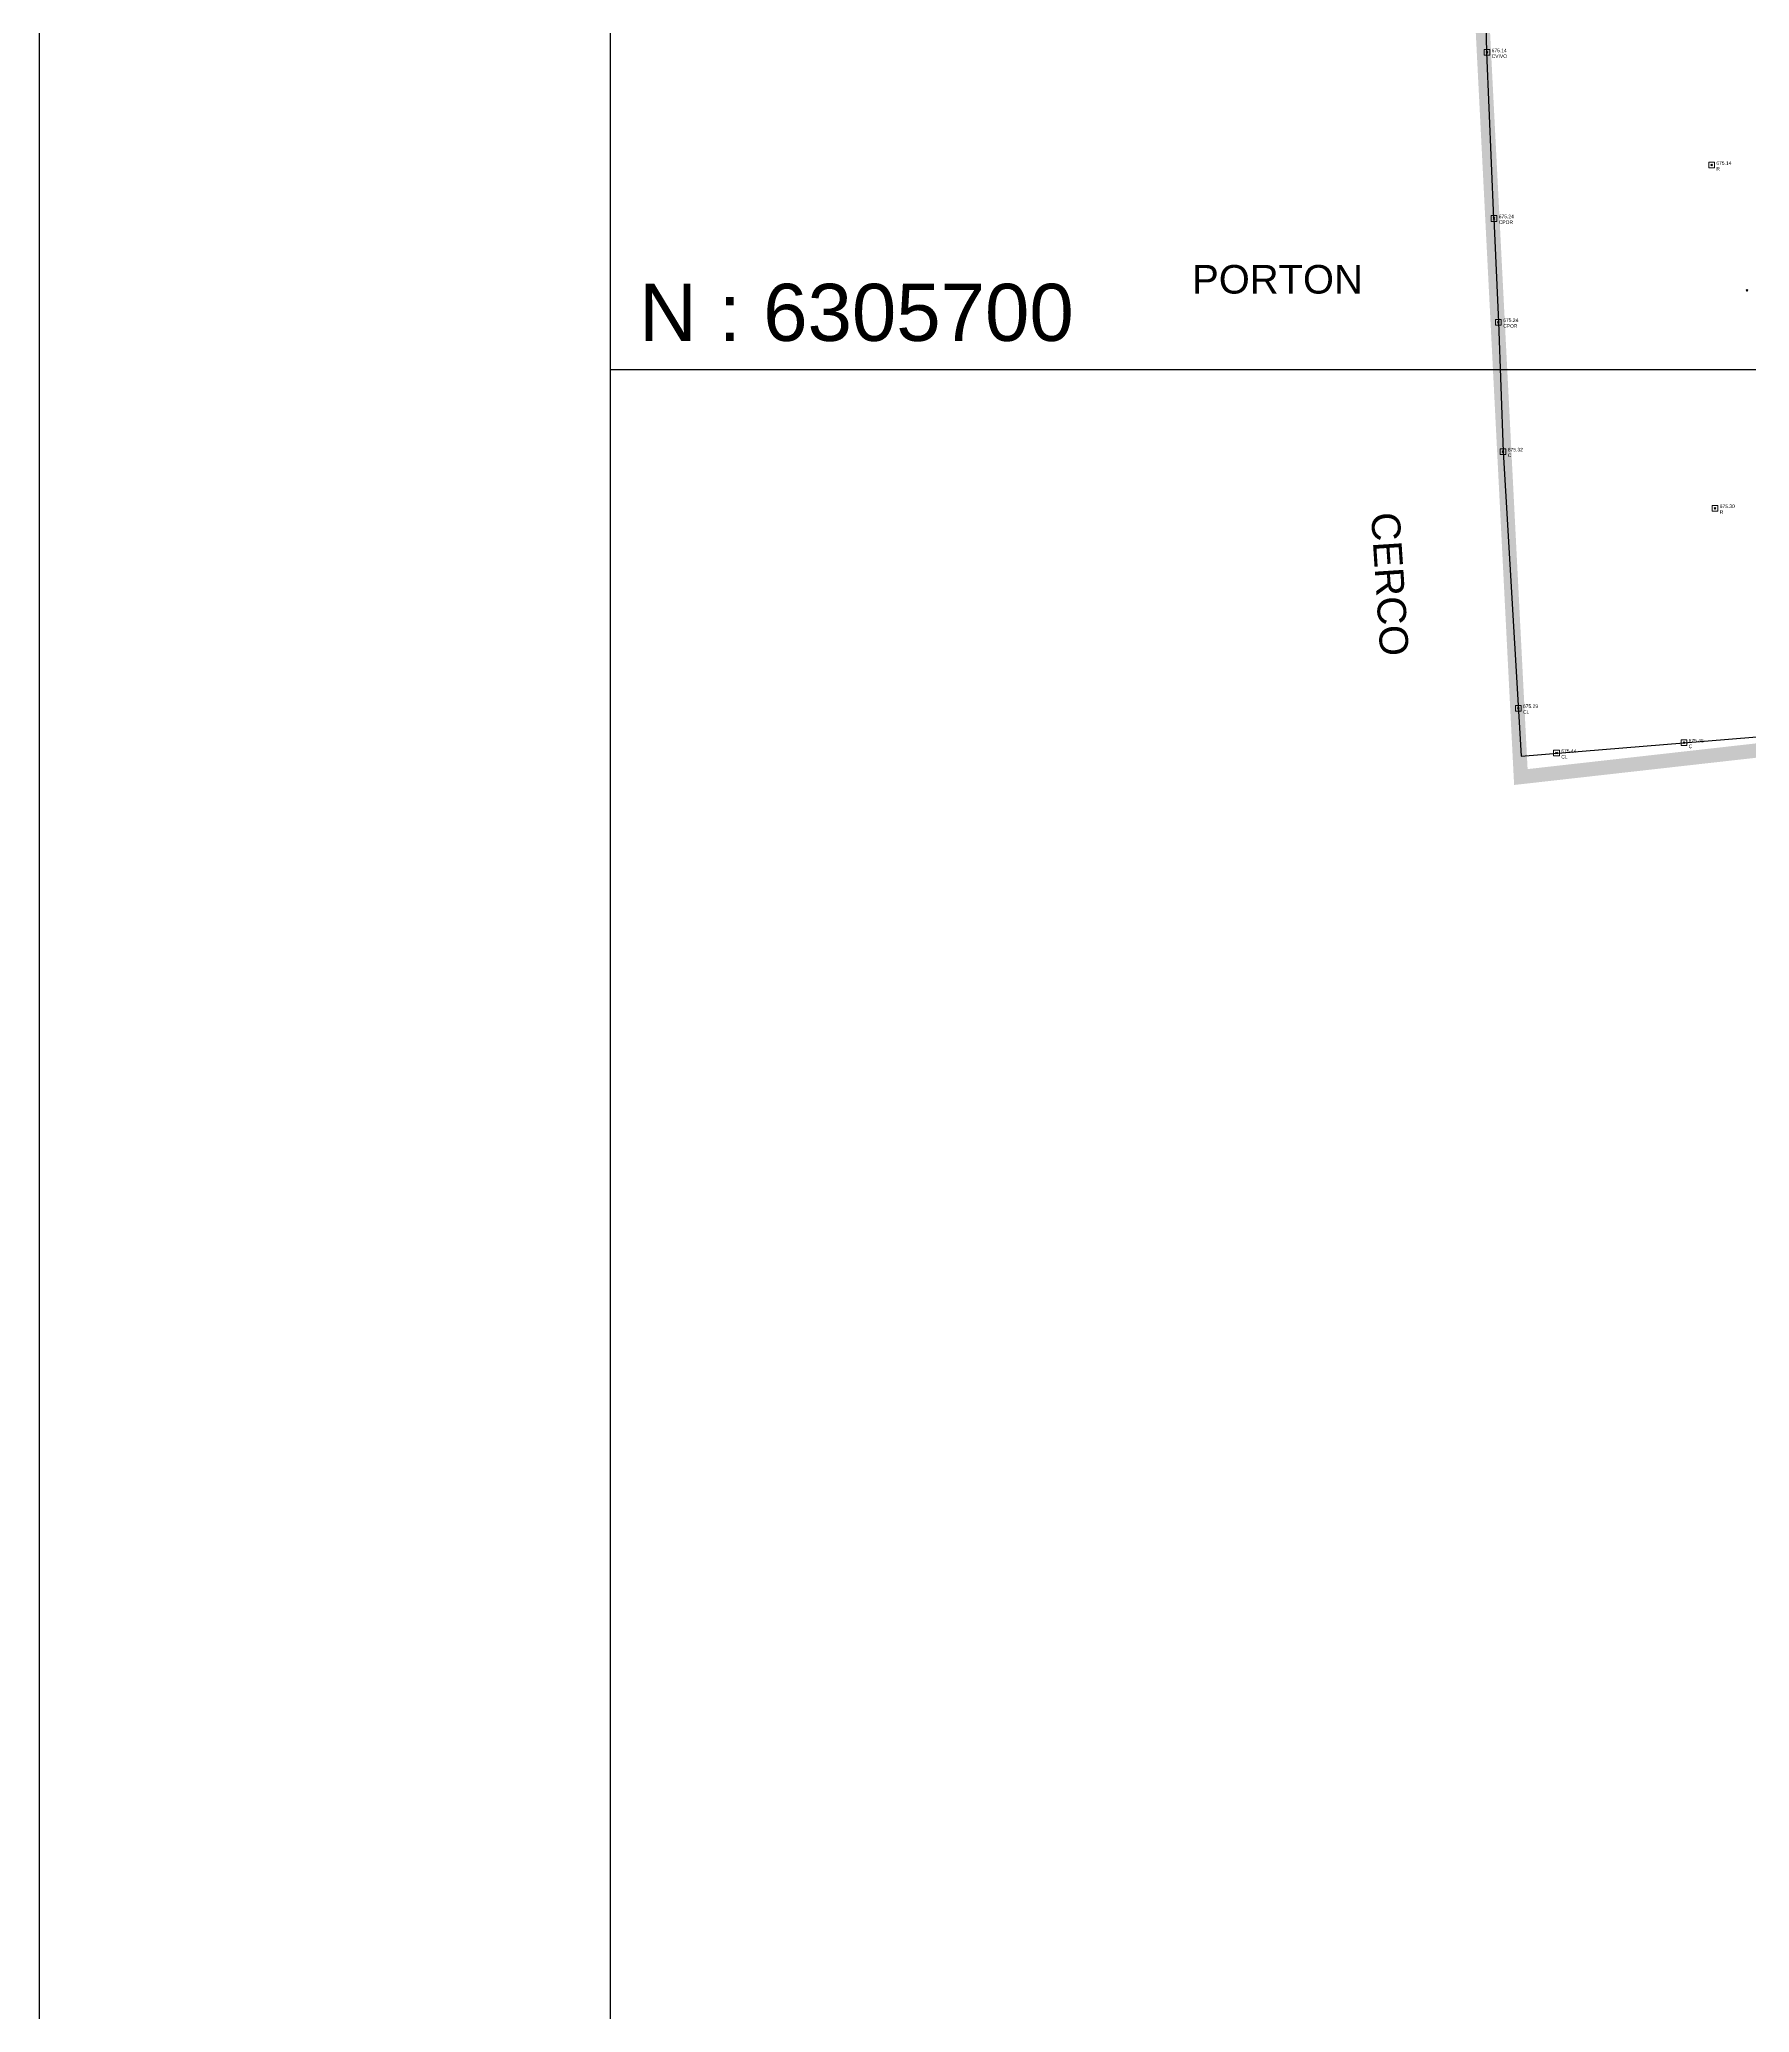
# Model space of a CAD drawing. Extents: x 350769 to 354978, y 6304672 to 6307963.
# Drawn here: x 352180 to 352239.9, y 6305642.5 to 6305711.6 of the extents above; entities that cross this region are included whole.
import ezdxf

# ---------------------------------------------------------------- set-up
doc = ezdxf.new("R2010")
doc.units = 0
doc.header["$PDMODE"] = 35
doc.header["$PDSIZE"] = 0.03
for name, pattern in [('4.0 - LO RECABARREN - DESNIVEL NUEVO$0$HIDDEN', [0.375, 0.25, -0.125]), ('CONTINUOS', [0]), ('DASHDOT', [1, 0.5, -0.25, 0, -0.25]), ('DASHED', [19.05, 12.7, -6.35])]:
    doc.linetypes.add(name, pattern=pattern)
doc.layers.get('0').update_dxf_attribs({"linetype": 'CONTINUOUS'})
for name, color, linetype in [('-LAMINA 1_1250', 1, 'CONTINUOUS'), ('03_S2_Pav ext_Borde vereda', 7, 'CONTINUOUS'), ('1-ACCESOS', 212, 'CONTINUOUS'), ('1-CERCO', 252, 'CERCO_LINE'), ('1-coordenadas', 8, 'CONTINUOUS'), ('1-TEXTOS', 7, 'CONTINUOUS'), ('C-TINN', 5, 'CONTINUOUS'), ('V-NODE-TEXT DIC 2012', 31, 'CONTINUOUS')]:
    doc.layers.add(name, color=color, linetype=linetype)
doc.layers.add('0_ASD_LINEA OFICIAL', color=253, linetype='DASHDOT', lineweight=20)
doc.layers.add('0_ASD_TOPOGRAFIA_ELEMENTOS', color=9, linetype='CONTINUOS', lineweight=5, true_color=0xbdbdbd)
doc.styles.add('A', font='arial.ttf', dxfattribs={"height": 2})
doc.linetypes.add('CERCO_LINE', pattern='A,0.5,-0.2,[" X ",STANDARD,S=0.1,R=0,X=-0.1,Y=-0.05],-0.25', length=0.95)

# ---------------------------------------------------------------- blocks, each defined once
blk = doc.blocks.new('COORDENADAS')
at = {"layer": '-LAMINA 1_1250'}
blk.add_lwpolyline([(0, 0), (1436.25, 0), (1436.25, -923.479), (0, -923.479)], close=True, dxfattribs=at)
at = {"layer": '1-coordenadas'}
for p, q in [((20, -900.625), (20, -0.625)), ((20, -500.625), (1420, -500.625))]:
    blk.add_line(p, q, dxfattribs=at)
at = {"layer": '1-coordenadas', "style": 'A'}
blk.add_text('N : 6305700', height=2, dxfattribs=at).set_placement((21, -499.625))
blk = doc.blocks.new('A$C27410629')
at = {"layer": '0_ASD_LINEA OFICIAL', "ltscale": 8, "const_width": 0.5}
blk.add_lwpolyline([(108.222, 588.541), (107.37, 588.311), (106.337, 601.54), (104.84, 620.732), (103.437, 638.997), (100.007, 685.369, 0.000079), (97.127, 721.637, 0.00475), (91.913, 781.093), (90.327, 798.242), (85.385, 850.523), (80.532, 904.781), (78.459, 929.699), (27.918, 924.014), (25.438, 972.681), (22.672, 1024.686), (83.12, 1027.794, 0)], format="xyb", dxfattribs=at)
blk = doc.blocks.new('TOPOGRAFIA')
at = {"layer": '1-ACCESOS', "color": 9, "lineweight": 0, "true_color": 0xbdbdbd, "flags": 128}
blk.add_lwpolyline([(390230.939, 6302705.288), (390231.096, 6302701.655)], dxfattribs=at)
at = {"layer": '1-CERCO', "color": 9, "lineweight": 0, "true_color": 0xbdbdbd, "flags": 128}
for points in [[(390230.939, 6302705.288), (390230.691, 6302711.102), (390230.505, 6302719.202), (390229.973, 6302729.189)], [(390231.096, 6302701.655), (390231.255, 6302697.123), (390231.887, 6302686.464), (390237.589, 6302686.931), (390246.546, 6302687.661), (390256.771, 6302688.732), (390267.137, 6302689.965), (390274.614, 6302690.675)]]:
    blk.add_lwpolyline(points, dxfattribs=at)
at = {"layer": '1-coordenadas', "color": 9, "linetype": '4.0 - LO RECABARREN - DESNIVEL NUEVO$0$HIDDEN', "lineweight": 0, "ltscale": 50, "true_color": 0xbdbdbd}
for p, q in [((390200, 6302300), (390200, 6303200)), ((390200, 6302700), (390900, 6302700))]:
    blk.add_line(p, q, dxfattribs=at)
at = {"layer": 'C-TINN', "color": 9, "linetype": 'Continuous', "lineweight": 0, "true_color": 0xbdbdbd}
for points, elevation in [([(390230.591, 6302711.002), (390230.591, 6302711.202), (390230.791, 6302711.202), (390230.791, 6302711.002), (390230.591, 6302711.002)], 675.141), ([(390238.458, 6302707.056), (390238.458, 6302707.256), (390238.658, 6302707.256), (390238.658, 6302707.056), (390238.458, 6302707.056)], 675.135), ([(390230.839, 6302705.188), (390230.839, 6302705.388), (390231.039, 6302705.388), (390231.039, 6302705.188), (390230.839, 6302705.188)], 675.235), ([(390230.996, 6302701.555), (390230.996, 6302701.755), (390231.196, 6302701.755), (390231.196, 6302701.555), (390230.996, 6302701.555)], 675.243), ([(390231.155, 6302697.023), (390231.155, 6302697.223), (390231.355, 6302697.223), (390231.355, 6302697.023), (390231.155, 6302697.023)], 675.315), ([(390238.577, 6302695.039), (390238.577, 6302695.239), (390238.777, 6302695.239), (390238.777, 6302695.039), (390238.577, 6302695.039)], 675.303), ([(390231.688, 6302688.036), (390231.688, 6302688.236), (390231.888, 6302688.236), (390231.888, 6302688.036), (390231.688, 6302688.036)], 675.289), ([(390233.029, 6302686.466), (390233.029, 6302686.666), (390233.229, 6302686.666), (390233.229, 6302686.466), (390233.029, 6302686.466)], 675.439), ([(390237.489, 6302686.831), (390237.489, 6302687.031), (390237.689, 6302687.031), (390237.689, 6302686.831), (390237.489, 6302686.831)], 675.449)]:
    blk.add_lwpolyline(points, dxfattribs=dict(at, elevation=elevation))
for p in [(390230.691, 6302711.102, 675.141), (390238.558, 6302707.156, 675.135), (390230.939, 6302705.288, 675.235), (390231.096, 6302701.655, 675.243), (390231.255, 6302697.123, 675.315), (390238.677, 6302695.139, 675.303), (390231.788, 6302688.136, 675.289), (390237.589, 6302686.931, 675.449), (390233.129, 6302686.566, 675.439)]:
    blk.add_point(p, dxfattribs=at)
at = {"layer": 'V-NODE-TEXT DIC 2012', "color": 9, "lineweight": 0, "true_color": 0xbdbdbd}
for p in [(390230.691, 6302711.102), (390238.558, 6302707.156), (390230.939, 6302705.288), (390239.801, 6302702.776), (390231.096, 6302701.655), (390231.255, 6302697.123), (390238.677, 6302695.139), (390231.788, 6302688.136), (390237.589, 6302686.931), (390233.129, 6302686.566)]:
    blk.add_point(p, dxfattribs=at)
at = {"layer": '1-coordenadas', "color": 9, "lineweight": 0, "true_color": 0xbdbdbd, "style": 'A'}
blk.add_text('N : 6305700', height=2, dxfattribs=at).set_placement((390201, 6302701))
at = {"layer": '1-TEXTOS', "color": 9, "lineweight": 0, "true_color": 0xbdbdbd, "style": 'A'}
blk.add_text('PORTON', height=1, dxfattribs=at).set_placement((390220.369, 6302702.659))
blk.add_text('CERCO', height=1, rotation=273.79643, dxfattribs=at).set_placement((390226.631, 6302694.968))
at = {"layer": 'V-NODE-TEXT DIC 2012', "color": 9, "lineweight": 0, "true_color": 0xbdbdbd}
for s, p in [('675.14', (390230.858, 6302711.11)), ('CVIVO', (390230.858, 6302710.91)), ('675.14', (390238.725, 6302707.164)), ('R', (390238.725, 6302706.964)), ('675.24', (390231.106, 6302705.296)), ('CPOR', (390231.106, 6302705.096)), ('675.24', (390231.263, 6302701.663)), ('CPOR', (390231.263, 6302701.463)), ('675.32', (390231.422, 6302697.131)), ('C', (390231.422, 6302696.931)), ('675.30', (390238.844, 6302695.147)), ('R', (390238.844, 6302694.947)), ('675.29', (390231.955, 6302688.144)), ('CL', (390231.955, 6302687.944)), ('675.44', (390233.296, 6302686.574)), ('675.45', (390237.756, 6302686.939)), ('C', (390237.756, 6302686.739)), ('CL', (390233.296, 6302686.374))]:
    blk.add_text(s, height=0.125, dxfattribs=at).set_placement(p)

msp = doc.modelspace()

# ---------------------------------------------------------------- linework, layer by layer
at = {"layer": '1-ACCESOS', "flags": 128}
msp.add_lwpolyline([(352230.939, 6305705.288), (352231.096, 6305701.655)], dxfattribs=at)
at = {"layer": '1-CERCO', "ltscale": 6, "flags": 128}
for points in [[(352230.939, 6305705.288), (352230.691, 6305711.102), (352230.505, 6305719.202), (352229.973, 6305729.189)], [(352231.096, 6305701.655), (352231.255, 6305697.123), (352231.887, 6305686.464), (352237.589, 6305686.931), (352246.546, 6305687.661), (352256.771, 6305688.732), (352267.137, 6305689.965), (352274.614, 6305690.675)]]:
    msp.add_lwpolyline(points, dxfattribs=at)

# ---------------------------------------------------------------- block references
at = {"color": 252, "linetype": 'DASHED'}
msp.add_blockref('COORDENADAS', (352180, 6306200.625), dxfattribs=at)
at = {"layer": '03_S2_Pav ext_Borde vereda', "linetype": 'Continuous'}
msp.add_blockref('A$C27410629', (352203.962, 6304761.714), dxfattribs=at)

# ---------------------------------------------------------------- texts
at = {"layer": '1-TEXTOS', "style": 'A'}
msp.add_text('PORTON', height=1, dxfattribs=at).set_placement((352220.369, 6305702.659))
msp.add_text('CERCO', height=1, rotation=273.79643, dxfattribs=at).set_placement((352226.631, 6305694.968))

# ---------------------------------------------------------------- next in the draw order: block references
at = {"layer": '0_ASD_TOPOGRAFIA_ELEMENTOS', "color": 30, "true_color": 0xf26507}
msp.add_blockref('TOPOGRAFIA', (-38000, 3000), dxfattribs=at)

doc.saveas('drawing.dxf')
